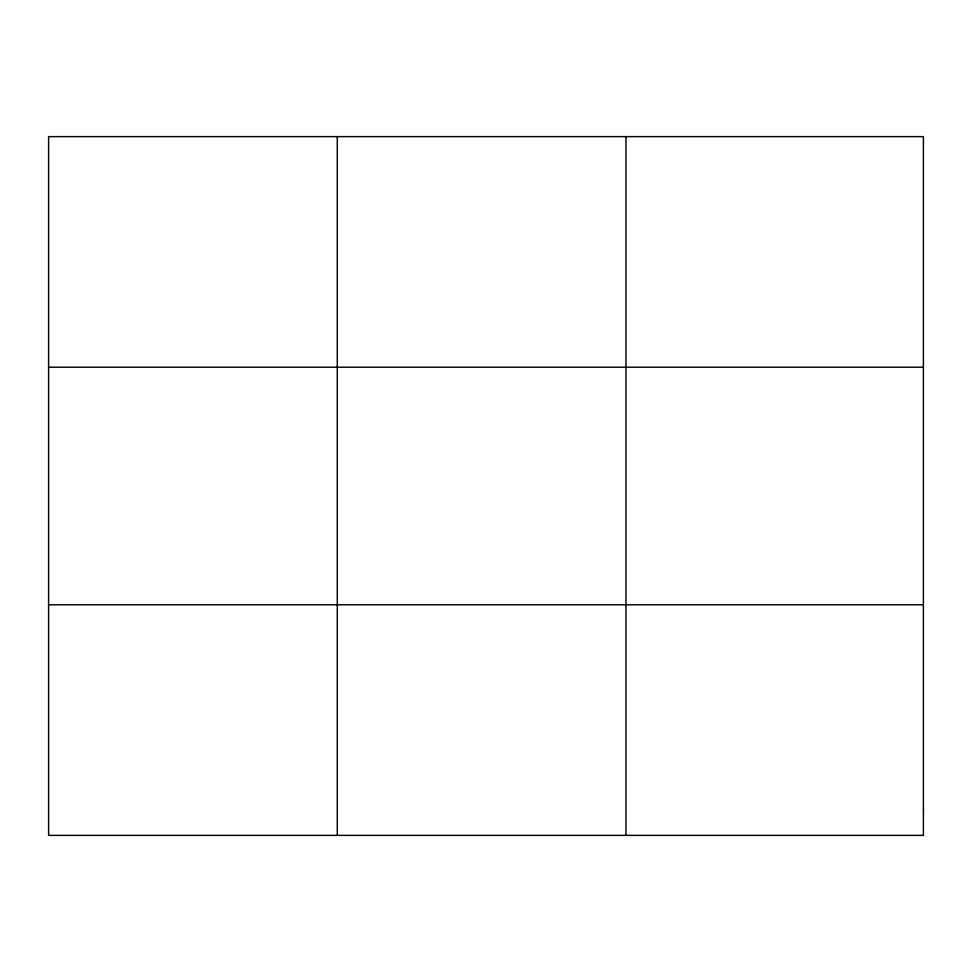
<?xml version="1.0" encoding="UTF-8"?>
<svg xmlns="http://www.w3.org/2000/svg" width="972" height="972" viewBox="0 0 972 972"><rect width="100%" height="100%" fill="white"/><g stroke="black" fill="none" stroke-linecap="round" stroke-linejoin="round"><path stroke-width="1.46" d="M337.284 835.373L337.284 136.627M625.968 835.373L625.968 136.627M48.6 367.209L923.4 367.209M48.6 604.791L923.4 604.791M923.4 809.749L923.4 835.373L48.6 835.373L48.6 136.627L923.4 136.627L923.4 809.749"/></g></svg>
